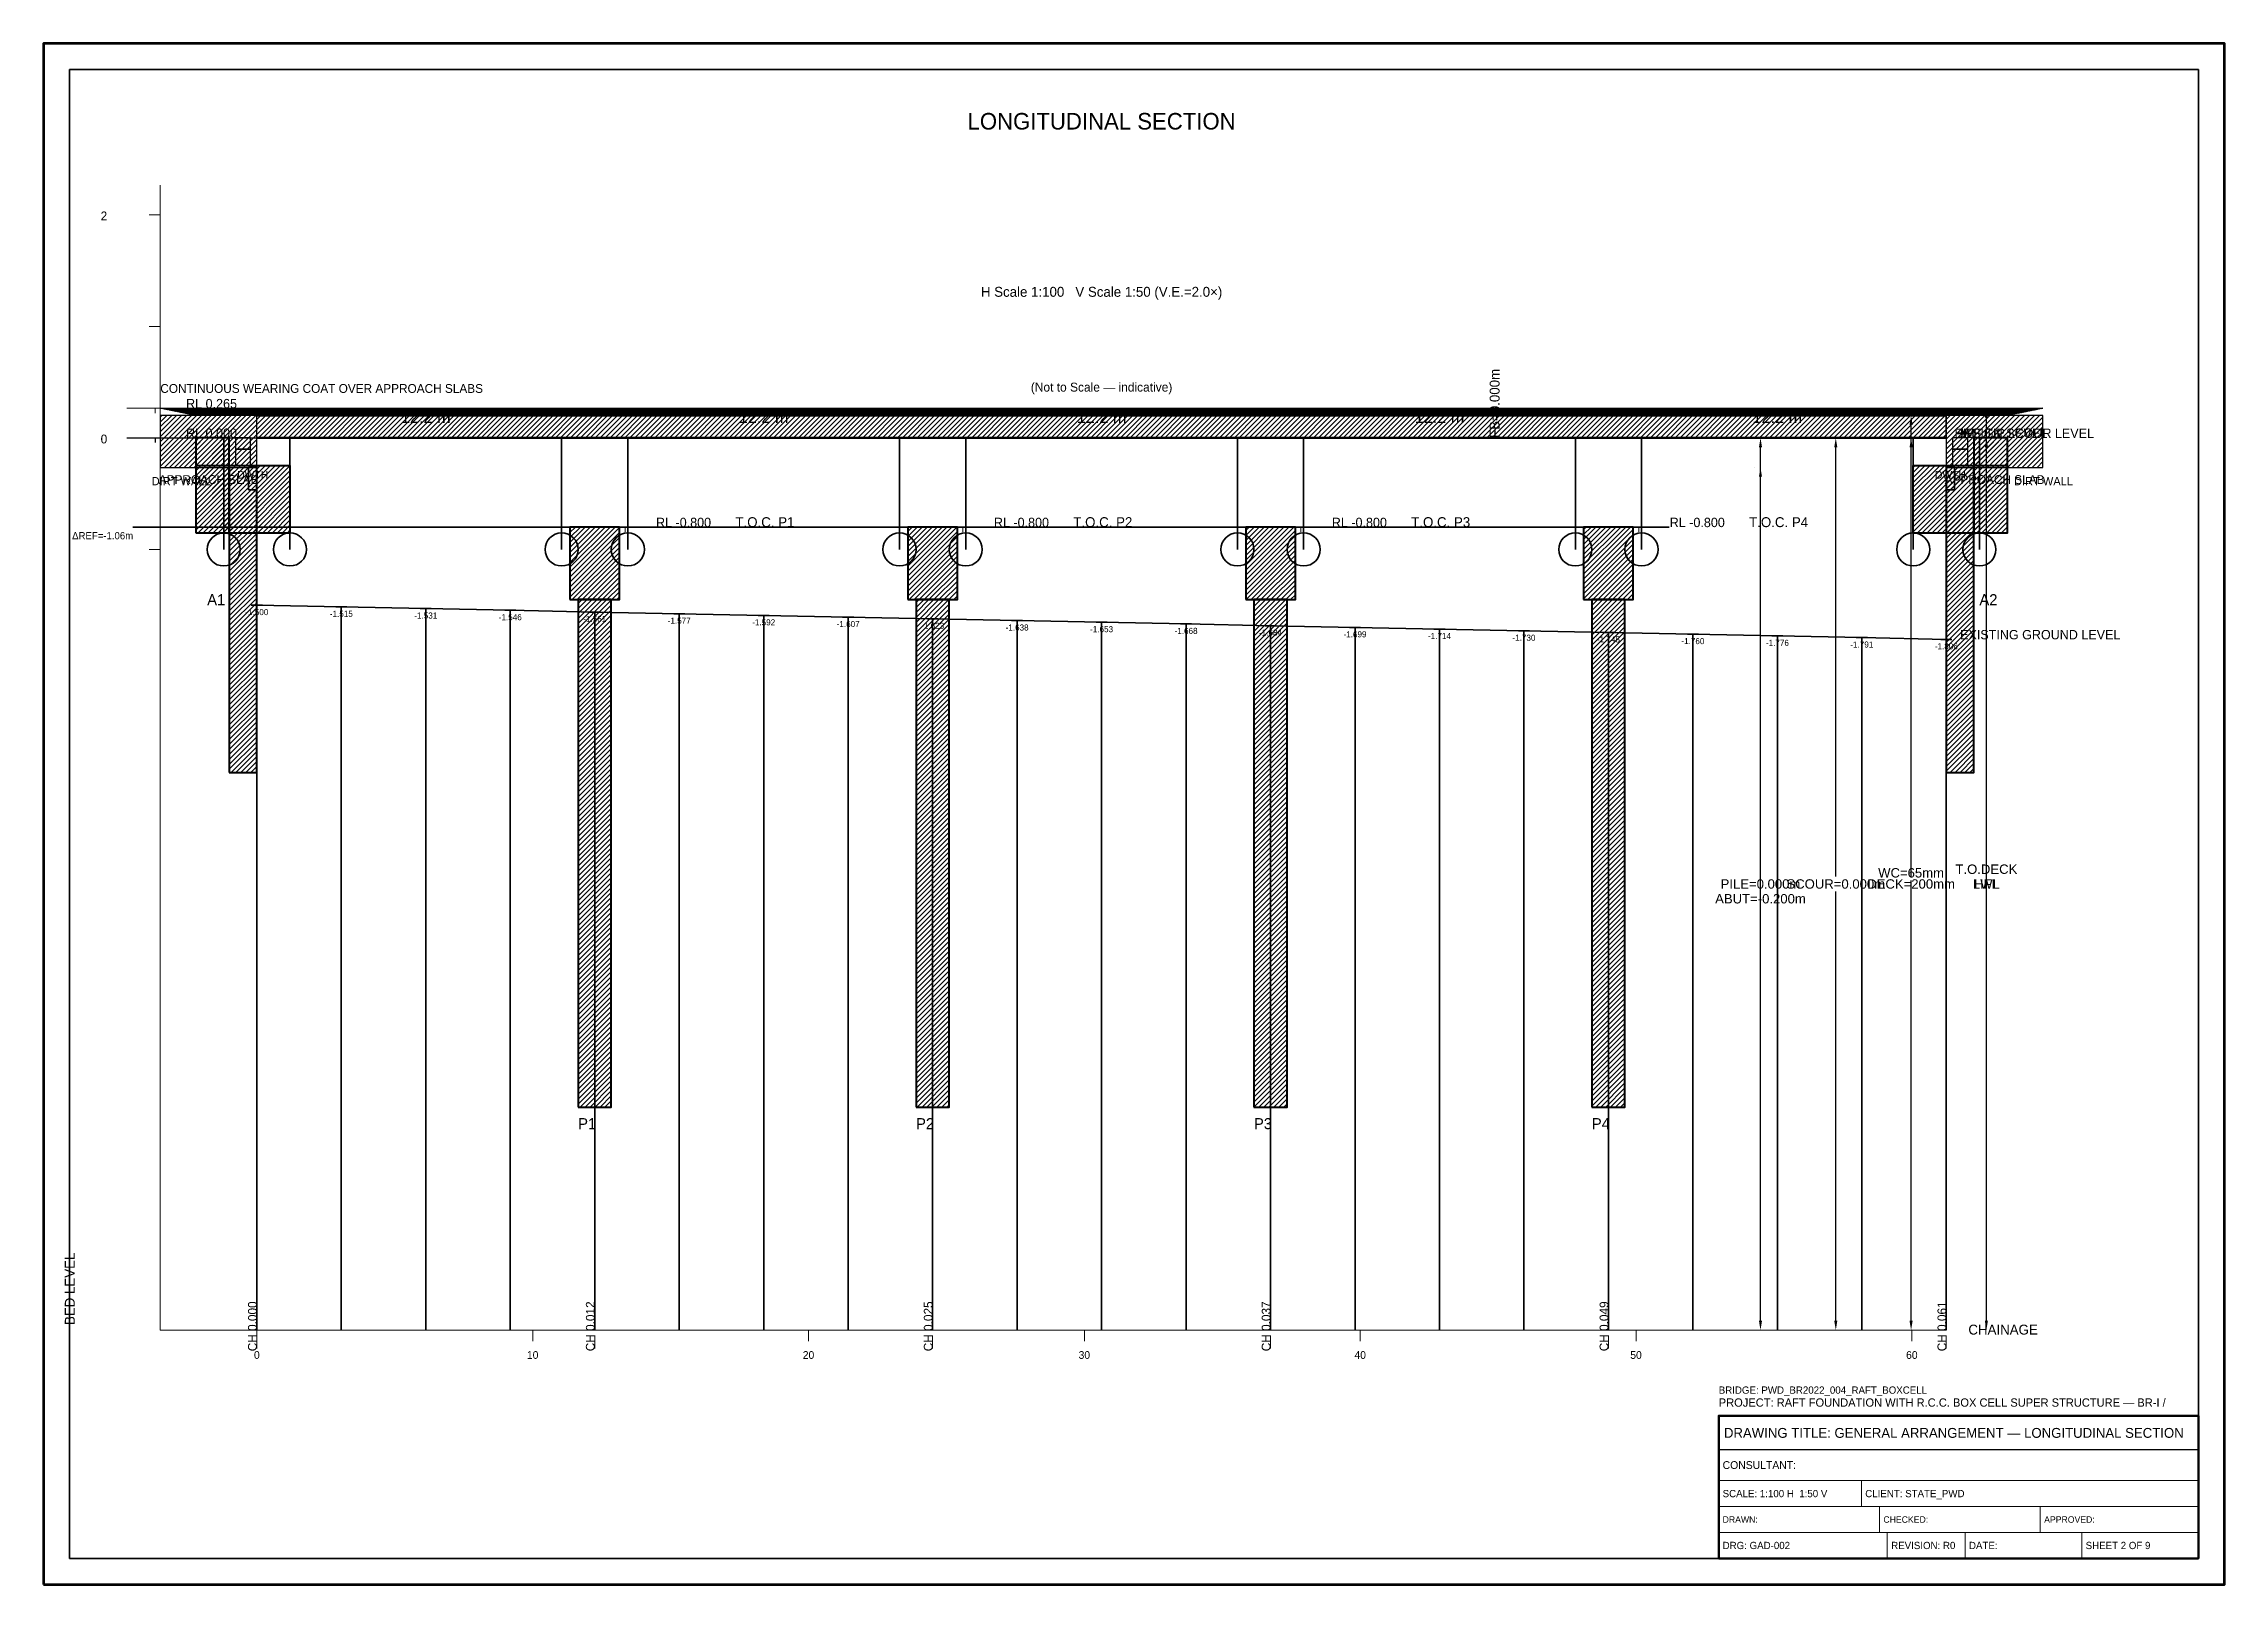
# Model space of a CAD drawing. Header units: metres. Extents: x 0 to 841, y 0 to 594.
import ezdxf
from ezdxf.enums import TextEntityAlignment as Align

# ---------------------------------------------------------------- set-up
doc = ezdxf.new("R2010")
doc.units = ezdxf.units.M
doc.linetypes.add('DASHED', pattern=[0.5, 0.375, -0.125])
doc.linetypes.add('DASHED2', pattern=[0.25, 0.1875, -0.0625])
for name, color, linetype, lineweight in [('ABUT-PROF', 4, 'Continuous', 50), ('BORDER-INNER', 7, 'Continuous', 35), ('BORDER-OUTER', 7, 'Continuous', 70), ('CIVIL-CHAINAGE', 7, 'Continuous', 18), ('CIVIL-GROUND', 3, 'Continuous', 35), ('CIVIL-HFL', 5, 'DASHED', 25), ('CIVIL-LWL', 4, 'DASHED', 18), ('CIVIL-ROAD', 7, 'Continuous', 25), ('CIVIL-SCOUR', 1, 'DASHED2', 18), ('DIM-CHAINAGE', 3, 'Continuous', 18), ('DIM-LEVEL', 3, 'Continuous', 18), ('DIM-LINEAR', 3, 'Continuous', 18), ('FOUND-PILE', 4, 'Continuous', 35), ('STRUC-HATCHING', 8, 'Continuous', 18), ('STRUC-SECTION', 2, 'Continuous', 35), ('SUB-ABUT', 3, 'Continuous', 35), ('SUB-BEARING', 5, 'Continuous', 25), ('SUB-DIRT-WALL', 3, 'Continuous', 35), ('SUB-PIER', 2, 'Continuous', 35), ('SUPER-DECK', 2, 'Continuous', 50), ('SUPER-WEARING', 8, 'Continuous', 25), ('TEXT-GENERAL', 7, 'Continuous', 18), ('TEXT-HEADER', 7, 'Continuous', 25), ('TEXT-LEVEL', 5, 'Continuous', 18), ('TEXT-SPEC', 7, 'Continuous', 13), ('TEXT-TITLE', 7, 'Continuous', 25), ('TITLEBLK-BOX', 7, 'Continuous', 50), ('TITLEBLK-TEXT', 7, 'Continuous', 18)]:
    doc.layers.add(name, color=color, linetype=linetype, lineweight=lineweight)
doc.styles.add('BRIDGE_STD', font='Arial.ttf')
doc.dimstyles.new('pmb100', dxfattribs={"dimtxt": 2.5, "dimasz": 0.9375, "dimexe": 2.5, "dimexo": 2.5, "dimtad": 0, "dimtih": 1, "dimdec": 0, "dimtxsty": 'BRIDGE_STD', "dimcen": 2.5, "dimazin": 3, "dimtfac": 1, "dimtmove": 0, "dimatfit": 3})

msp = doc.modelspace()

# ---------------------------------------------------------------- hatches: boundary and pattern name
at = {"layer": 'STRUC-HATCHING'}
h = msp.add_hatch(dxfattribs=at)
h.set_pattern_fill('ANSI31', scale=0.425495)
h.paths.add_polyline_path([(45, 430.61), (82.23, 430.61), (82.23, 450.6), (45, 450.6)])
h = msp.add_hatch(dxfattribs=at)
h.set_pattern_fill('ANSI31', scale=0.425495)
h.paths.add_polyline_path([(82.23, 442), (733.77, 442), (733.77, 450.6), (82.23, 450.6)])
h = msp.add_hatch(dxfattribs=at)
h.set_pattern_fill('ANSI31', scale=0.425495)
h.paths.add_polyline_path([(733.77, 430.61), (771, 430.61), (771, 450.6), (733.77, 450.6)])
h = msp.add_hatch(dxfattribs=at)
h.set_pattern_fill('ANSI31', scale=0.425495)
h.paths.add_polyline_path([(58.69, 405.45), (71.59, 405.45), (71.59, 442), (58.69, 442)])
h = msp.add_hatch(dxfattribs=at)
h.set_pattern_fill('ANSI31', scale=0.425495)
h.paths.add_polyline_path([(744.41, 405.45), (757.31, 405.45), (757.31, 442), (744.41, 442)])
h = msp.add_hatch(dxfattribs=at)
h.set_pattern_fill('ANSI31', scale=0.425495)
h.paths.add_polyline_path([(58.69, 405.45), (95.13, 405.45), (95.13, 431.25), (58.69, 431.25)])
h = msp.add_hatch(dxfattribs=at)
h.set_pattern_fill('ANSI31', scale=0.425495)
h.paths.add_polyline_path([(71.59, 313), (82.23, 313), (82.23, 431.25), (71.59, 431.25)])
h = msp.add_hatch(dxfattribs=at)
h.set_pattern_fill('ANSI31', scale=0.425495)
h.paths.add_polyline_path([(720.87, 405.45), (757.31, 405.45), (757.31, 431.25), (720.87, 431.25)])
h = msp.add_hatch(dxfattribs=at)
h.set_pattern_fill('ANSI31', scale=0.425495)
h.paths.add_polyline_path([(733.77, 313), (744.41, 313), (744.41, 431.25), (733.77, 431.25)])
h = msp.add_hatch(dxfattribs=at)
h.set_pattern_fill('ANSI31', scale=0.425495)
h.paths.add_polyline_path([(202.96, 379.65), (222.11, 379.65), (222.11, 407.6), (202.96, 407.6)])
h = msp.add_hatch(dxfattribs=at)
h.set_pattern_fill('ANSI31', scale=0.425495)
h.paths.add_polyline_path([(333.27, 379.65), (352.42, 379.65), (352.42, 407.6), (333.27, 407.6)])
h = msp.add_hatch(dxfattribs=at)
h.set_pattern_fill('ANSI31', scale=0.425495)
h.paths.add_polyline_path([(463.58, 379.65), (482.73, 379.65), (482.73, 407.6), (463.58, 407.6)])
h = msp.add_hatch(dxfattribs=at)
h.set_pattern_fill('ANSI31', scale=0.425495)
h.paths.add_polyline_path([(593.89, 379.65), (613.04, 379.65), (613.04, 407.6), (593.89, 407.6)])
h = msp.add_hatch(dxfattribs=at)
h.set_pattern_fill('ANSI31', scale=0.425495)
h.paths.add_polyline_path([(206.16, 184), (218.92, 184), (218.92, 379.65), (206.16, 379.65)])
h = msp.add_hatch(dxfattribs=at)
h.set_pattern_fill('ANSI31', scale=0.425495)
h.paths.add_polyline_path([(336.46, 184), (349.23, 184), (349.23, 379.65), (336.46, 379.65)])
h = msp.add_hatch(dxfattribs=at)
h.set_pattern_fill('ANSI31', scale=0.425495)
h.paths.add_polyline_path([(466.77, 184), (479.54, 184), (479.54, 379.65), (466.77, 379.65)])
h = msp.add_hatch(dxfattribs=at)
h.set_pattern_fill('ANSI31', scale=0.425495)
h.paths.add_polyline_path([(597.08, 184), (609.84, 184), (609.84, 379.65), (597.08, 379.65)])
at = {"layer": 'SUPER-WEARING'}
h = msp.add_hatch(dxfattribs=at)
h.set_pattern_fill('SOLID')
h.paths.add_polyline_path([(45, 453.4), (771, 453.4), (757.17, 450.6), (58.83, 450.6)])

# ---------------------------------------------------------------- linework, layer by layer
at = {"layer": 'ABUT-PROF', "lineweight": 35}
for points in [[(79.04, 422), (82.23, 422), (82.23, 430.61), (79.04, 430.61), (79.04, 422)], [(733.77, 422), (736.96, 422), (736.96, 430.61), (733.77, 430.61), (733.77, 422)]]:
    msp.add_lwpolyline(points, dxfattribs=at)
at = {"layer": 'BORDER-INNER'}
msp.add_lwpolyline([(10, 10), (831, 10), (831, 584), (10, 584), (10, 10)], dxfattribs=at)
at = {"layer": 'BORDER-OUTER'}
msp.add_lwpolyline([(0, 0), (841, 0), (841, 594), (0, 594), (0, 0)], dxfattribs=at)
at = {"layer": 'CIVIL-CHAINAGE'}
for p, q in [((45, 98), (733.77, 98)), ((82.23, 98), (82.23, 93.75)), ((82.23, 96), (82.23, 90.89)), ((188.6, 98), (188.6, 93.75)), ((212.54, 96), (212.54, 90.89)), ((294.98, 98), (294.98, 93.75)), ((342.85, 96), (342.85, 90.89)), ((401.35, 98), (401.35, 93.75)), ((473.15, 96), (473.15, 90.89)), ((507.73, 98), (507.73, 93.75)), ((603.46, 96), (603.46, 90.89)), ((614.1, 98), (614.1, 93.75)), ((720.47, 98), (720.47, 93.75)), ((733.77, 96), (733.77, 90.89))]:
    msp.add_line(p, q, dxfattribs=at)
at = {"layer": 'CIVIL-GROUND', "color": 3}
for p, q in [((80.1, 377.5), (84.36, 377.5)), ((112.68, 376.84), (116.94, 376.84)), ((145.26, 376.18), (149.51, 376.18)), ((177.83, 375.52), (182.09, 375.52)), ((210.41, 374.87), (214.67, 374.87)), ((242.99, 374.21), (247.24, 374.21)), ((275.56, 373.55), (279.82, 373.55)), ((308.14, 372.89), (312.4, 372.89)), ((340.72, 372.23), (344.97, 372.23)), ((373.3, 371.57), (377.55, 371.57)), ((405.87, 370.92), (410.13, 370.92)), ((438.45, 370.26), (442.7, 370.26)), ((471.03, 369.6), (475.28, 369.6)), ((503.6, 368.94), (507.86, 368.94)), ((536.18, 368.28), (540.44, 368.28)), ((568.76, 367.62), (573.01, 367.62)), ((601.33, 366.96), (605.59, 366.96)), ((633.91, 366.31), (638.17, 366.31)), ((666.49, 365.65), (670.74, 365.65)), ((699.06, 364.99), (703.32, 364.99)), ((731.64, 364.33), (735.9, 364.33))]:
    msp.add_line(p, q, dxfattribs=at)
at = {"layer": 'CIVIL-GROUND', "color": 8, "linetype": 'DASHED2'}
for p, q in [((82.23, 377.5), (82.23, 98)), ((114.81, 376.84), (114.81, 98)), ((147.38, 376.18), (147.38, 98)), ((179.96, 375.52), (179.96, 98)), ((212.54, 374.87), (212.54, 98)), ((245.12, 374.21), (245.12, 98)), ((277.69, 373.55), (277.69, 98)), ((310.27, 372.89), (310.27, 98)), ((342.85, 372.23), (342.85, 98)), ((375.42, 371.57), (375.42, 98)), ((408, 370.92), (408, 98)), ((440.58, 370.26), (440.58, 98)), ((473.15, 369.6), (473.15, 98)), ((505.73, 368.94), (505.73, 98)), ((538.31, 368.28), (538.31, 98)), ((570.88, 367.62), (570.88, 98)), ((603.46, 366.96), (603.46, 98)), ((636.04, 366.31), (636.04, 98)), ((668.62, 365.65), (668.62, 98)), ((701.19, 364.99), (701.19, 98)), ((733.77, 364.33), (733.77, 98))]:
    msp.add_line(p, q, dxfattribs=at)
at = {"layer": 'CIVIL-GROUND', "color": 3}
msp.add_lwpolyline([(82.23, 377.5), (114.81, 376.84), (147.38, 376.18), (179.96, 375.52), (212.54, 374.87), (245.12, 374.21), (277.69, 373.55), (310.27, 372.89), (342.85, 372.23), (375.42, 371.57), (408, 370.92), (440.58, 370.26), (473.15, 369.6), (505.73, 368.94), (538.31, 368.28), (570.88, 367.62), (603.46, 366.96), (636.04, 366.31), (668.62, 365.65), (701.19, 364.99), (733.77, 364.33)], dxfattribs=at)
at = {"layer": 'CIVIL-HFL'}
for p, q in [((32.15, 442), (53.85, 442)), ((43, 442), (43, 440.19))]:
    msp.add_line(p, q, dxfattribs=at)
at = {"layer": 'CIVIL-HFL', "color": 5}
msp.add_line((45, 442), (733.77, 442), dxfattribs=at)
at = {"layer": 'CIVIL-LWL'}
for p, q in [((32.15, 442), (53.85, 442)), ((43, 442), (43, 440.19))]:
    msp.add_line(p, q, dxfattribs=at)
at = {"layer": 'CIVIL-LWL', "color": 4}
msp.add_line((45, 442), (733.77, 442), dxfattribs=at)
at = {"layer": 'CIVIL-ROAD', "lineweight": 25}
for points in [[(45, 430.61), (82.23, 430.61), (82.23, 450.6), (45, 450.6), (45, 430.61)], [(733.77, 430.61), (771, 430.61), (771, 450.6), (733.77, 450.6), (733.77, 430.61)]]:
    msp.add_lwpolyline(points, dxfattribs=at)
at = {"layer": 'CIVIL-SCOUR'}
for p, q in [((32.15, 442), (53.85, 442)), ((43, 442), (43, 440.19))]:
    msp.add_line(p, q, dxfattribs=at)
at = {"layer": 'CIVIL-SCOUR', "color": 1}
msp.add_line((45, 442), (733.77, 442), dxfattribs=at)
at = {"layer": 'DIM-LEVEL'}
for p, q in [((45, 98), (45, 539.39)), ((40.75, 528), (45, 528)), ((40.75, 485), (45, 485)), ((32.15, 453.4), (53.85, 453.4)), ((43, 453.4), (43, 451.59)), ((32.15, 442), (53.85, 442)), ((32.15, 442), (53.85, 442)), ((36.49, 442), (45, 442)), ((43, 442), (43, 440.19)), ((43, 442), (43, 440.19)), ((213.39, 407.6), (235.09, 407.6)), ((224.24, 407.6), (224.24, 405.79)), ((343.7, 407.6), (365.4, 407.6)), ((354.55, 407.6), (354.55, 405.79)), ((474, 407.6), (495.71, 407.6)), ((484.85, 407.6), (484.85, 405.79)), ((604.31, 407.6), (626.01, 407.6)), ((615.16, 407.6), (615.16, 405.79)), ((40.75, 399), (45, 399))]:
    msp.add_line(p, q, dxfattribs=at)
at = {"layer": 'DIM-LINEAR'}
for p, q in [((538.31, 442), (559.58, 442)), ((538.31, 442), (559.58, 442)), ((556.52, 442), (562.65, 442)), ((556.52, 442), (562.65, 442))]:
    msp.add_line(p, q, dxfattribs=at)
at = {"layer": 'FOUND-PILE', "lineweight": 35}
for p, q in [((69.47, 399), (69.47, 442)), ((95, 399), (95, 442)), ((199.77, 399), (199.77, 442)), ((225.3, 399), (225.3, 442)), ((330.08, 399), (330.08, 442)), ((355.61, 399), (355.61, 442)), ((460.39, 399), (460.39, 442)), ((485.92, 399), (485.92, 442)), ((590.7, 399), (590.7, 442)), ((616.23, 399), (616.23, 442)), ((721, 399), (721, 442)), ((746.53, 399), (746.53, 442))]:
    msp.add_line(p, q, dxfattribs=at)
at = {"layer": 'FOUND-PILE'}
for centre in [(69.47, 399), (95, 399), (199.77, 399), (225.3, 399), (330.08, 399), (355.61, 399), (460.39, 399), (485.92, 399), (590.7, 399), (616.23, 399), (721, 399), (746.53, 399)]:
    msp.add_circle(centre, 6.38, dxfattribs=at)
at = {"layer": 'STRUC-SECTION', "color": 8, "linetype": 'DASHED'}
for p in [(235.94, 407.6), (366.25, 407.6), (496.56, 407.6), (626.86, 407.6)]:
    msp.add_line(p, (34.36, 407.6), dxfattribs=at)
at = {"layer": 'SUB-ABUT', "lineweight": 30}
for points in [[(73.99, 431.25), (79.84, 431.25), (79.84, 437.7), (73.99, 437.7), (73.99, 431.25)], [(736.16, 431.25), (742.01, 431.25), (742.01, 437.7), (736.16, 437.7), (736.16, 431.25)]]:
    msp.add_lwpolyline(points, dxfattribs=at)
at = {"layer": 'SUB-ABUT', "lineweight": 40}
for points in [[(58.69, 405.45), (95.13, 405.45), (95.13, 431.25), (58.69, 431.25), (58.69, 405.45)], [(71.59, 313), (82.23, 313), (82.23, 431.25), (71.59, 431.25), (71.59, 313)], [(720.87, 405.45), (757.31, 405.45), (757.31, 431.25), (720.87, 431.25), (720.87, 405.45)], [(733.77, 313), (744.41, 313), (744.41, 431.25), (733.77, 431.25), (733.77, 313)]]:
    msp.add_lwpolyline(points, dxfattribs=at)
at = {"layer": 'SUB-BEARING', "lineweight": 30}
for points in [[(73.99, 437.7), (79.84, 437.7), (79.84, 442), (73.99, 442), (73.99, 437.7)], [(736.16, 437.7), (742.01, 437.7), (742.01, 442), (736.16, 442), (736.16, 437.7)]]:
    msp.add_lwpolyline(points, dxfattribs=at)
at = {"layer": 'SUB-DIRT-WALL', "lineweight": 40}
for points in [[(58.69, 405.45), (71.59, 405.45), (71.59, 442), (58.69, 442), (58.69, 405.45)], [(744.41, 405.45), (757.31, 405.45), (757.31, 442), (744.41, 442), (744.41, 405.45)]]:
    msp.add_lwpolyline(points, dxfattribs=at)
at = {"layer": 'SUB-PIER', "lineweight": 40}
for points in [[(202.96, 379.65), (222.11, 379.65), (222.11, 407.6), (202.96, 407.6), (202.96, 379.65)], [(333.27, 379.65), (352.42, 379.65), (352.42, 407.6), (333.27, 407.6), (333.27, 379.65)], [(463.58, 379.65), (482.73, 379.65), (482.73, 407.6), (463.58, 407.6), (463.58, 379.65)], [(593.89, 379.65), (613.04, 379.65), (613.04, 407.6), (593.89, 407.6), (593.89, 379.65)], [(206.16, 184), (218.92, 184), (218.92, 379.65), (206.16, 379.65), (206.16, 184)], [(336.46, 184), (349.23, 184), (349.23, 379.65), (336.46, 379.65), (336.46, 184)], [(466.77, 184), (479.54, 184), (479.54, 379.65), (466.77, 379.65), (466.77, 184)], [(597.08, 184), (609.84, 184), (609.84, 379.65), (597.08, 379.65), (597.08, 184)]]:
    msp.add_lwpolyline(points, dxfattribs=at)
at = {"layer": 'SUPER-DECK'}
for p, q in [((82.23, 450.6), (733.77, 450.6)), ((82.23, 442), (733.77, 442))]:
    msp.add_line(p, q, dxfattribs=at)
at = {"layer": 'SUPER-DECK', "lineweight": 25}
for p, q in [((82.23, 442), (82.23, 450.6)), ((733.77, 442), (733.77, 450.6))]:
    msp.add_line(p, q, dxfattribs=at)
at = {"layer": 'SUPER-WEARING', "lineweight": 25}
msp.add_lwpolyline([(45, 453.4), (771, 453.4), (757.17, 450.6), (58.83, 450.6), (45, 453.4)], dxfattribs=at)
at = {"layer": 'TITLEBLK-BOX', "lineweight": 50}
msp.add_lwpolyline([(646, 10), (831, 10), (831, 65), (646, 65), (646, 10)], dxfattribs=at)
at = {"layer": 'TITLEBLK-BOX', "lineweight": 30}
msp.add_lwpolyline([(646, 52), (831, 52), (831, 65), (646, 65), (646, 52)], dxfattribs=at)
at = {"layer": 'TITLEBLK-BOX', "lineweight": 18}
for points in [[(646, 40), (831, 40), (831, 52), (646, 52), (646, 40)], [(646, 30), (701, 30), (701, 40), (646, 40), (646, 30)], [(701, 30), (831, 30), (831, 40), (701, 40), (701, 30)], [(646, 20), (708, 20), (708, 30), (646, 30), (646, 20)], [(708, 20), (770, 20), (770, 30), (708, 30), (708, 20)], [(770, 20), (831, 20), (831, 30), (770, 30), (770, 20)], [(646, 10), (711, 10), (711, 20), (646, 20), (646, 10)], [(711, 10), (741, 10), (741, 20), (711, 20), (711, 10)], [(741, 10), (786, 10), (786, 20), (741, 20), (741, 10)], [(786, 10), (831, 10), (831, 20), (786, 20), (786, 10)]]:
    msp.add_lwpolyline(points, dxfattribs=at)

# ---------------------------------------------------------------- texts
at = {"layer": 'CIVIL-GROUND', "color": 3}
msp.add_text('EXISTING GROUND LEVEL', height=3.6167, dxfattribs=at).set_placement((739.09, 364.33))
at = {"layer": 'CIVIL-HFL', "color": 5}
msp.add_text('HFL', height=3.617, dxfattribs=at).set_placement((736.96, 442))
at = {"layer": 'CIVIL-LWL', "color": 4}
msp.add_text('LWL', height=3.617, dxfattribs=at).set_placement((736.96, 442))
at = {"layer": 'CIVIL-SCOUR', "color": 1}
msp.add_text('DESIGN SCOUR LEVEL', height=3.6167, dxfattribs=at).set_placement((736.96, 442))
at = {"layer": 'DIM-CHAINAGE'}
for s, p in [('CH 0.000', (82.23, 89.87)), ('CH 0.012', (212.54, 89.87)), ('CH 0.025', (342.85, 89.87)), ('CH 0.037', (473.15, 89.87)), ('CH 0.049', (603.46, 89.87)), ('CH 0.061', (733.77, 89.87))]:
    msp.add_text(s, height=3.404, rotation=90, dxfattribs=at).set_placement(p)
at = {"layer": 'DIM-LINEAR'}
msp.add_text('FB=0.000m', height=3.829, rotation=90, dxfattribs=at).set_placement((561.5, 442))
at = {"layer": 'TEXT-GENERAL'}
for p in [(147.38, 447.7), (277.69, 447.7), (408, 447.7), (538.31, 447.7), (668.62, 447.7)]:
    msp.add_text('12.2 m', height=4.68, dxfattribs=at).set_placement(p, align=Align.CENTER)
for s, height, p in [('PILE TIP LEVEL', 3.6167, (736.96, 442)), ('A1', 4.255, (63.08, 377.5)), ('A2', 4.255, (746.53, 377.5)), ('P1', 4.255, (206.16, 175.49)), ('P2', 4.255, (336.46, 175.49)), ('P3', 4.255, (466.77, 175.49)), ('P4', 4.255, (597.08, 175.49))]:
    msp.add_text(s, height=height, dxfattribs=at).set_placement(p)
at = {"layer": 'TEXT-HEADER'}
msp.add_text('LONGITUDINAL SECTION', height=6.3824, dxfattribs=at).set_placement((408, 560.89), align=Align.CENTER)
for s, p in [('T.O.C. P1', (266.79, 407.6)), ('T.O.C. P2', (397.1, 407.6)), ('T.O.C. P3', (527.4, 407.6)), ('T.O.C. P4', (657.71, 407.6))]:
    msp.add_text(s, height=3.829, dxfattribs=at).set_placement(p)
at = {"layer": 'TEXT-LEVEL'}
for s, height, p in [('2', 3.4, (22, 525.87)), ('RL 0.265', 3.617, (54.94, 453.4)), ('0', 3.4, (22, 439.87)), ('RL 0.000', 3.617, (54.94, 442)), ('RL 0.000', 3.617, (54.94, 442)), ('RL 0.000', 3.617, (54.94, 442)), ('RL 0.000', 3.617, (54.94, 442)), ('RL 0.000', 3.617, (54.94, 442)), ('RL -0.800', 3.617, (236.17, 407.6)), ('RL -0.800', 3.617, (366.48, 407.6)), ('RL -0.800', 3.617, (496.79, 407.6)), ('RL -0.800', 3.617, (627.1, 407.6)), ('CHAINAGE', 3.829, (742.28, 96.3))]:
    msp.add_text(s, height=height, dxfattribs=at).set_placement(p)
at = {"layer": 'TEXT-LEVEL', "color": 8}
for s, p in [('-1.500', (82.23, 373.67)), ('-1.515', (114.81, 373.01)), ('-1.531', (147.38, 372.35)), ('-1.546', (179.96, 371.7)), ('-1.561', (212.54, 371.04)), ('-1.577', (245.12, 370.38)), ('-1.592', (277.69, 369.72)), ('-1.607', (310.27, 369.06)), ('-1.623', (342.85, 368.4)), ('-1.638', (375.42, 367.74)), ('-1.653', (408, 367.09)), ('-1.668', (440.58, 366.43)), ('-1.684', (473.15, 365.77)), ('-1.699', (505.73, 365.11)), ('-1.714', (538.31, 364.45)), ('-1.730', (570.88, 363.79)), ('-1.745', (603.46, 363.14)), ('-1.760', (636.04, 362.48)), ('-1.776', (668.62, 361.82)), ('-1.791', (701.19, 361.16)), ('-1.806', (733.77, 360.5))]:
    msp.add_text(s, height=2.34, dxfattribs=at).set_placement(p, align=Align.CENTER)
at = {"layer": 'TEXT-LEVEL'}
msp.add_text('BED LEVEL', height=3.829, rotation=90, dxfattribs=at).set_placement((12, 100))
for s, height, p in [('0', 2.98, (82.23, 86.94)), ('10', 2.978, (188.6, 86.94)), ('20', 2.978, (294.98, 86.94)), ('30', 2.978, (401.35, 86.94)), ('40', 2.978, (507.73, 86.94)), ('50', 2.978, (614.1, 86.94)), ('60', 2.978, (720.47, 86.94))]:
    msp.add_text(s, height=height, dxfattribs=at).set_placement(p, align=Align.CENTER)
at = {"layer": 'TEXT-SPEC'}
for s, height, p in [('H Scale 1:100   V Scale 1:50 (V.E.=2.0×)', 3.8295, (408, 496.4)), ('APPROACH SLAB', 3.404, (63.62, 424.22)), ('APPROACH SLAB', 3.404, (752.38, 424.22))]:
    msp.add_text(s, height=height, dxfattribs=at).set_placement(p, align=Align.CENTER)
at = {"layer": 'TEXT-SPEC', "color": 8}
for s, height, p in [('CONTINUOUS WEARING COAT OVER APPROACH SLABS', 3.404, (45, 459.35)), ('ΔREF=-1.06m', 2.7657, (11, 402.92)), ('ΔREF=-1.06m', 2.7657, (11, 402.92)), ('ΔREF=-1.06m', 2.7657, (11, 402.92)), ('ΔREF=-1.06m', 2.7657, (11, 402.92))]:
    msp.add_text(s, height=height, dxfattribs=at).set_placement(p)
msp.add_text('(Not to Scale — indicative)', height=3.4465, dxfattribs=at).set_placement((408, 459.85), align=Align.CENTER)
at = {"layer": 'TEXT-SPEC', "color": 4}
for p in [(80.64, 426.31), (735.36, 426.31)]:
    msp.add_text('DWTH', height=2.978, dxfattribs=at).set_placement(p, align=Align.CENTER)
at = {"layer": 'TEXT-SPEC'}
for p in [(41.67, 423.72), (759.86, 423.72)]:
    msp.add_text('DIRT WALL', height=3.191, dxfattribs=at).set_placement(p)
at = {"layer": 'TEXT-TITLE'}
for s, height, p in [('PROJECT: RAFT FOUNDATION WITH R.C.C. BOX CELL SUPER STRUCTURE — BR-I /', 3.2, (646, 68.5)), ('DRAWING TITLE: GENERAL ARRANGEMENT — LONGITUDINAL SECTION', 3.8, (648, 56.5))]:
    msp.add_text(s, height=height, dxfattribs=at).set_placement(p)
at = {"layer": 'TITLEBLK-TEXT'}
for s, height, p in [('BRIDGE: PWD_BR2022_004_RAFT_BOXCELL', 2.8, (646, 73.5)), ('CONSULTANT: ', 3, (647.5, 44.5)), ('SCALE: 1:100 H  1:50 V', 2.8, (647.5, 33.6)), ('CLIENT: STATE_PWD', 2.8, (702.5, 33.6)), ('DRAWN: ', 2.5, (647.5, 23.75)), ('CHECKED: ', 2.5, (709.5, 23.75)), ('APPROVED: ', 2.5, (771.5, 23.75)), ('DRG: GAD-002', 2.8, (647.5, 13.6)), ('REVISION: R0', 2.8, (712.5, 13.6)), ('DATE: ', 2.8, (742.5, 13.6)), ('SHEET 2 OF 9', 2.8, (787.5, 13.6))]:
    msp.add_text(s, height=height, dxfattribs=at).set_placement(p)

# ---------------------------------------------------------------- dimensions: what is measured, and where the dimension line sits
at = {"layer": 'DIM-LINEAR'}
for base, p1, p2, text in [((720.18, 98), (720.18, 98), (720.18, 450.6), 'WC=65mm'), ((749.22, 98), (749.22, 98), (749.22, 453.4), 'T.O.DECK'), ((662.1, 98), (662.1, 98), (662.1, 442), 'PILE=0.000m'), ((691.14, 98), (691.14, 98), (691.14, 442), 'SCOUR=0.000m'), ((720.18, 98), (720.18, 98), (720.18, 442), 'DECK=200mm'), ((749.22, 98), (749.22, 98), (749.22, 442), 'LWL'), ((749.22, 98), (749.22, 98), (749.22, 442), 'HFL'), ((662.1, 98), (662.1, 98), (662.1, 430.61), 'ABUT=-0.200m')]:
    msp.add_linear_dim(base=base, p1=p1, p2=p2, angle=90, text=text, dimstyle='pmb100', override={"dimtxt": 3.616703, "dimasz": 3.616703, "dimgap": 1.446681, "dimclrt": 3}, dxfattribs=at).render()

doc.saveas('drawing.dxf')
